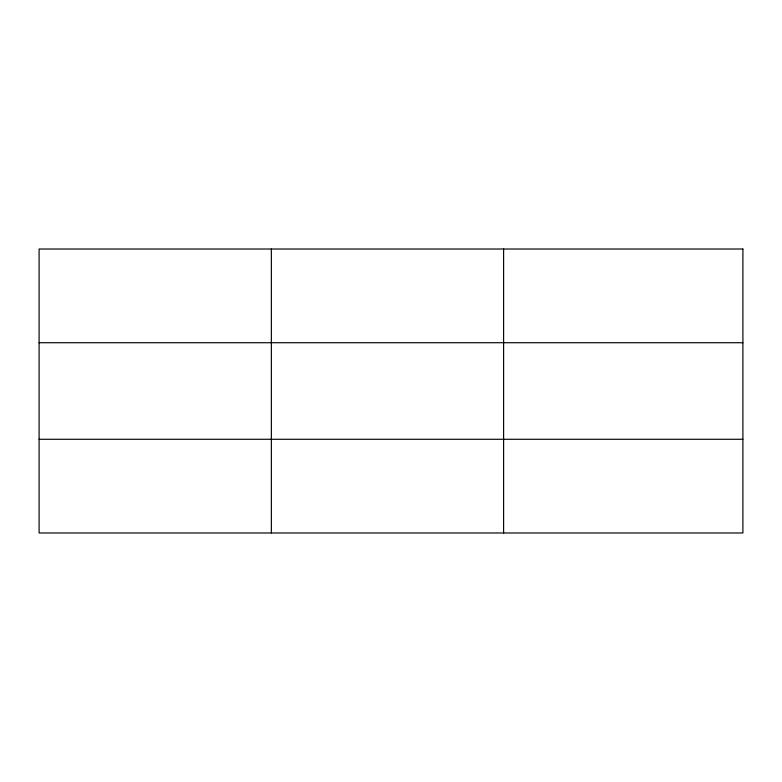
<?xml version="1.0" encoding="UTF-8"?>
<svg xmlns="http://www.w3.org/2000/svg" width="782" height="782" viewBox="0 0 782 782"><rect width="100%" height="100%" fill="white"/><g stroke="black" fill="none" stroke-linecap="round" stroke-linejoin="round"><path stroke-width="1.17" d="M271.354 249.018L271.354 532.982M503.608 249.018L503.608 532.982M39.1 342.721L742.9 342.721M39.1 439.279L742.9 439.279M742.9 249.018L742.9 532.982L39.1 532.982L39.1 249.018L742.9 249.018"/></g></svg>
